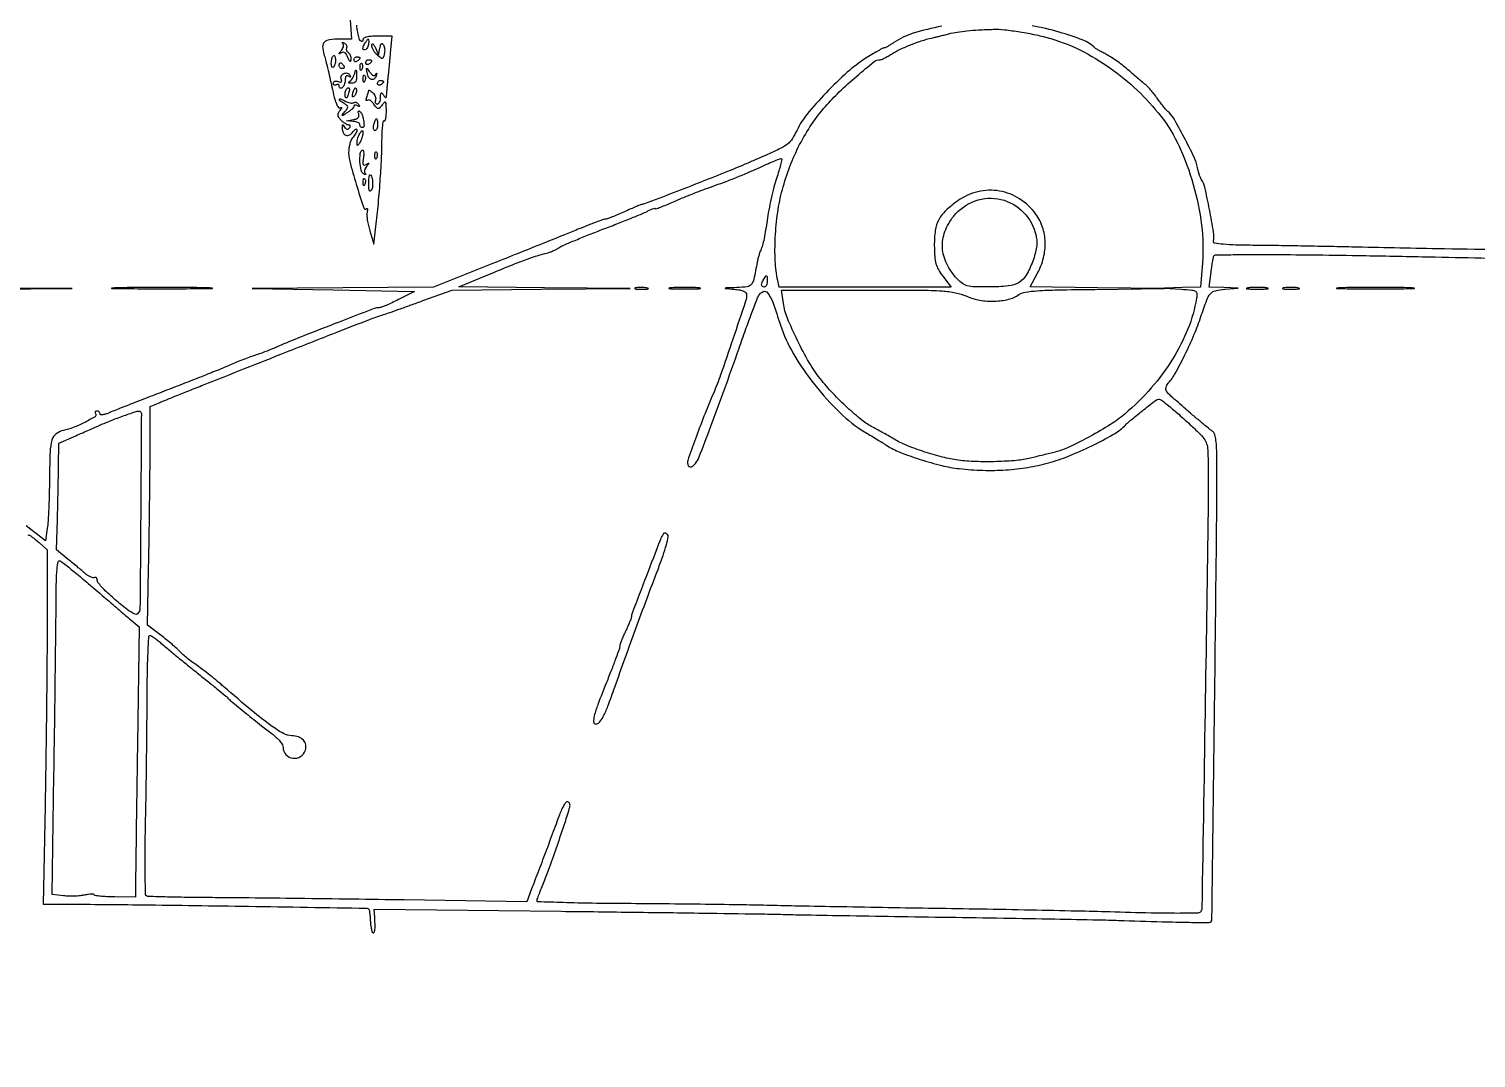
# Model space of a CAD drawing. Header units: millimetres. Extents: x 2712 to 3553, y 1367 to 1961.
# Drawn here: x 2972.2 to 3042.1, y 1588.8 to 1638.5 of the extents above; entities that cross this region are included whole.
import ezdxf

# ---------------------------------------------------------------- set-up
doc = ezdxf.new("R2010")
doc.units = ezdxf.units.MM

msp = doc.modelspace()

# ---------------------------------------------------------------- linework, layer by layer
for points in [[(3072.845, 1603.793, -0.000001), (3072.833, 1602.737, -0.000002), (3072.819, 1601.516, -0.000002), (3072.803, 1600.107, 0.00321)], [(2972.176, 1614.085, 0.128587), (2972.226, 1614.069, -0.136756), (2972.277, 1614.052, -0.00929), (2972.404, 1613.963, -0.012757), (2972.552, 1613.848, -0.009198), (2972.711, 1613.713), (2973.111, 1613.36), (2973.103, 1609.549, -0.0016), (2973.093, 1607.751, -0.000788), (2973.07, 1605.464, -0.000781), (2973.038, 1603.09, -0.001139), (2973.003, 1600.998), (2972.91, 1596.259), (2974.036, 1596.255, -0.002174), (2977.691, 1596.225, -0.000813), (2982.82, 1596.153, -0.000029), (2988.529, 1596.062, -0.185744), (2988.621, 1596.025, -0.156428), (2988.647, 1595.979, -0.012386), (2988.672, 1595.838, -0.015861), (2988.693, 1595.665, -0.011464), (2988.705, 1595.471, 0.016792), (2988.72, 1595.274, 0.020966), (2988.747, 1595.093, 0.01973), (2988.782, 1594.946, 0.129384), (2988.82, 1594.881, 0.436642), (2988.882, 1594.883, 0.145208), (2988.923, 1594.977, 0.040668), (2988.935, 1595.211, 0.009471), (2988.916, 1595.604), (2988.888, 1596.017), (2997.915, 1595.912, -0.000249), (3001.487, 1595.869, -0.000326), (3004.751, 1595.826, -0.000239), (3007.487, 1595.786, -0.003072), (3008.51, 1595.765, 0.002221), (3009.466, 1595.743, 0.000277), (3011.542, 1595.706, 0.000327), (3014.008, 1595.666, 0.000271), (3016.633, 1595.626, -0.000423), (3019.263, 1595.584, -0.000504), (3021.744, 1595.541, -0.000435), (3023.837, 1595.501, -0.003273), (3024.827, 1595.474, 0.001015), (3026.931, 1595.408, 0.003874), (3028.243, 1595.38, 0.001417), (3029.197, 1595.37, 0.214969), (3029.295, 1595.413, 0.181896), (3029.335, 1595.514, 0.000011), (3029.46, 1605.795, 0.000281), (3029.566, 1614.987, 0.005172), (3029.568, 1617.905, 0.011362), (3029.552, 1618.381, 0.028457), (3029.513, 1618.726, 0.037319), (3029.454, 1618.965, 0.176573), (3029.368, 1619.074, -0.032837), (3029.248, 1619.16, -0.002061), (3028.91, 1619.438, -0.003033), (3028.51, 1619.774, -0.002247), (3028.072, 1620.15, -0.003723), (3027.353, 1620.784, -0.061941), (3027.143, 1621.023, -0.220597), (3027.115, 1621.201, -0.112778), (3027.225, 1621.404, 0.055129), (3027.56, 1621.88, 0.01179), (3028.027, 1622.778, 0.013005), (3028.479, 1623.764, 0.021519), (3028.802, 1624.62, -0.008663), (3029.082, 1625.423, -0.092212), (3029.258, 1625.719, -0.154744), (3029.497, 1625.863, -0.037167), (3029.96, 1625.939), (3030.599, 1625.995), (3029.902, 1626.02), (3029.206, 1626.045), (3029.292, 1626.777, -0.006653), (3029.33, 1627.061, -0.0097), (3029.371, 1627.311, -0.00569), (3029.412, 1627.519, -0.145857), (3029.439, 1627.569, -0.193526), (3029.496, 1627.593, -0.000685), (3030.25, 1627.608, -0.003482), (3031.108, 1627.617, -0.002161), (3032.116, 1627.617, -0.001772), (3034.131, 1627.601, -0.001282), (3036.377, 1627.569, -0.000799), (3039.476, 1627.512, -0.000197), (3044.566, 1627.408, 0.002853)], [(2987.954, 1639.719, 0.000036), (2987.822, 1641.276, 0.000046), (2987.665, 1643.131, 0.000036)], [(2987.703, 1639.405), (2987.8, 1638.016), (2987.253, 1638.014, 0.029039), (2986.739, 1637.982, 0.157911), (2986.488, 1637.866, 0.222134), (2986.401, 1637.652, 0.062153), (2986.465, 1637.285, -0.011912), (2986.538, 1637.029, -0.003274), (2986.639, 1636.621, -0.003307), (2986.748, 1636.158, -0.003448), (2986.85, 1635.699, 0.00964), (2986.966, 1635.202, 0.03279), (2987.069, 1634.886, 0.05873), (2987.164, 1634.712, 0.392436), (2987.252, 1634.693, -0.053715), (2987.309, 1634.72, -0.55662), (2987.325, 1634.706, -0.1241), (2987.306, 1634.66, -0.012856), (2987.235, 1634.567, 0.046819), (2987.15, 1634.439, 0.149594), (2987.13, 1634.34, 0.136007), (2987.168, 1634.241, 0.036097), (2987.28, 1634.112, 0.027912), (2987.378, 1634.024, 0.029847), (2987.483, 1633.95, 0.031248), (2987.58, 1633.898, 0.107783), (2987.65, 1633.883, -0.137902), (2987.695, 1633.87, -0.191009), (2987.721, 1633.837, -0.139664), (2987.72, 1633.786, -0.066652), (2987.693, 1633.725, -0.079241), (2987.642, 1633.666, -0.218762), (2987.59, 1633.651, -0.167837), (2987.535, 1633.681, -0.045108), (2987.473, 1633.761, 0.018262), (2987.408, 1633.856, 0.336346), (2987.375, 1633.865, 0.291537), (2987.353, 1633.836, 0.015546), (2987.348, 1633.713, 0.108731), (2987.395, 1633.494, 0.205435), (2987.526, 1633.374, 0.209826), (2987.7, 1633.388, 0.112543), (2987.867, 1633.532, -0.026889), (2987.941, 1633.623, -0.084951), (2988.002, 1633.671, -0.271935), (2988.04, 1633.67, -0.255779), (2988.059, 1633.635, -0.08556), (2988.046, 1633.561, -0.035882), (2988.005, 1633.467, -0.034166), (2987.946, 1633.371, -0.037604), (2987.876, 1633.288, 0.079775), (2987.803, 1633.184, 0.031781), (2987.737, 1633.023, 0.030451), (2987.686, 1632.838, 0.033551), (2987.661, 1632.653, 0.081404), (2987.71, 1632.119, 0.010363), (2988.025, 1631.005, 0.005526), (2988.386, 1629.864, 0.558749), (2988.521, 1629.832, -0.284699), (2988.547, 1629.838, -0.282455), (2988.565, 1629.817, -0.073026), (2988.565, 1629.753, -0.022225), (2988.547, 1629.657, 0.07604), (2988.535, 1629.515, 0.01934), (2988.56, 1629.283, 0.019263), (2988.609, 1629.017, 0.018433), (2988.68, 1628.753), (2988.876, 1628.111), (2988.962, 1628.824, 0.006812), (2989.08, 1629.929, 0.00538), (2989.178, 1631.127, 0.005481), (2989.246, 1632.253, 0.011855), (2989.268, 1633.121, -0.00987), (2989.277, 1633.508, -0.018065), (2989.301, 1633.822, -0.014925), (2989.335, 1634.056, -0.530523), (2989.377, 1634.075, 0.450866), (2989.418, 1634.087, 0.054707), (2989.451, 1634.188, 0.036463), (2989.474, 1634.348, 0.018509), (2989.479, 1634.552, 0.006005), (2989.473, 1634.88, 0.145773), (2989.444, 1634.965, 0.472216), (2989.393, 1634.969, 0.029202), (2989.28, 1634.837, -0.021024), (2989.154, 1634.685, -0.235338), (2989.083, 1634.657, -0.205236), (2989.012, 1634.695, -0.015884), (2988.879, 1634.871, 0.042174), (2988.792, 1634.976, 0.06657), (2988.7, 1635.047, 0.093131), (2988.618, 1635.076, 0.226422), (2988.558, 1635.058, -0.170716), (2988.523, 1635.043, -0.389304), (2988.503, 1635.06, -0.099543), (2988.506, 1635.119, -0.023731), (2988.535, 1635.213, 0.0073), (2988.571, 1635.318, 0.008975), (2988.601, 1635.416, 0.007664), (2988.624, 1635.5, 0.062518), (2988.629, 1635.539, -0.500829), (2988.644, 1635.55, -0.063808), (2988.686, 1635.532, -0.035769), (2988.75, 1635.487, -0.016755), (2988.825, 1635.421, -0.061098), (2988.895, 1635.338, -0.059368), (2988.943, 1635.24, -0.064449), (2988.964, 1635.142, -0.112248), (2988.952, 1635.06, 0.079936), (2988.938, 1634.991, 0.128069), (2988.95, 1634.933, 0.151326), (2988.987, 1634.895, 0.127659), (2989.041, 1634.881, 0.192881), (2989.102, 1634.905, 0.086702), (2989.153, 1634.975, 0.066899), (2989.189, 1635.079, 0.047206), (2989.201, 1635.201, -0.011293), (2989.206, 1635.371, -0.220444), (2989.23, 1635.417, -0.409657), (2989.267, 1635.412, -0.023197), (2989.342, 1635.308, 0.018522), (2989.419, 1635.198, 0.350941), (2989.457, 1635.188, 0.262599), (2989.484, 1635.225, 0.012987), (2989.498, 1635.379, -0.00399), (2989.508, 1635.519, -0.001656), (2989.524, 1635.706, -0.001638), (2989.542, 1635.907, -0.002114), (2989.56, 1636.092, 0.000563), (2989.583, 1636.311, 0.000184), (2989.615, 1636.635, 0.000183), (2989.65, 1636.994, 0.000207), (2989.684, 1637.339), (2989.765, 1638.158), (2989.054, 1638.158, 0.016932), (2988.749, 1638.148, 0.042156), (2988.528, 1638.114, 0.06441), (2988.388, 1638.061, 0.276023), (2988.344, 1637.987, -0.064039), (2988.336, 1637.924, -0.266607), (2988.31, 1637.898, -0.226344), (2988.27, 1637.905, -0.049649), (2988.217, 1637.952, -0.132197), (2988.163, 1638.053, -0.011446), (2988.102, 1638.34, -0.014442), (2988.048, 1638.693, -0.010711)], [(3016.295, 1638.632, 0.030285), (3014.908, 1638.298, 0.076099), (3013.974, 1637.848, -0.010451), (3013.823, 1637.748, -0.013741), (3013.68, 1637.665, -0.011205), (3013.559, 1637.601, -0.115324), (3013.504, 1637.588, 0.126675), (3013.443, 1637.573, 0.003549), (3013.201, 1637.437, 0.007048), (3012.918, 1637.27, 0.004759), (3012.6, 1637.073, 0.041755), (3011.729, 1636.412, 0.019066), (3010.703, 1635.417, 0.018338), (3009.784, 1634.38, 0.062783), (3009.303, 1633.619, -0.031878), (3009.079, 1633.21, -0.081519), (3008.855, 1632.959, -0.056518), (3008.516, 1632.743, -0.009581), (3007.819, 1632.419, -0.001694), (3007.322, 1632.202, -0.001387), (3006.789, 1631.973, -0.0014), (3006.298, 1631.764, -0.003695), (3005.944, 1631.619, -0.002247), (3004.697, 1631.123, -0.001694), (3003.322, 1630.588, -0.000236), (3001.933, 1630.055, -0.09185), (3001.828, 1630.035, 0.096045), (3001.773, 1630.024, 0.002595), (3001.543, 1629.931, 0.005304), (3001.274, 1629.815, 0.003599), (3000.97, 1629.679, -0.006177), (3000.661, 1629.542, -0.008364), (3000.379, 1629.427, -0.005957), (3000.141, 1629.338, -0.08697), (3000.053, 1629.323, 0.085695), (2999.959, 1629.306, 0.002966), (2999.607, 1629.179, 0.005466), (2999.192, 1629.02, 0.003783), (2998.726, 1628.832, -0.001756), (2998.083, 1628.57, -0.000444), (2997.037, 1628.149, -0.000453), (2995.84, 1627.669, -0.000458), (2994.646, 1627.193), (2991.757, 1626.045), (2987.378, 1626.013), (2983, 1625.98), (2986.919, 1625.906), (2990.838, 1625.831), (2990.063, 1625.439, -0.008426), (2989.753, 1625.289, -0.010885), (2989.464, 1625.162, -0.008798), (2989.219, 1625.066, -0.089193), (2989.112, 1625.047, 0.091844), (2988.896, 1625.007, 0.000527), (2986.966, 1624.264, 0.002392), (2985.2, 1623.573, 0.009806), (2984.14, 1623.127, -0.009918), (2983.93, 1623.039, -0.004207), (2983.646, 1622.929, -0.004161), (2983.341, 1622.817, -0.005436), (2983.059, 1622.72, 0.008049), (2982.764, 1622.616, 0.004716), (2982.413, 1622.482, 0.004715), (2982.065, 1622.342, 0.007995), (2981.777, 1622.217, -0.009931), (2981.404, 1622.057, -0.001565), (2980.662, 1621.76, -0.001737), (2979.786, 1621.415, -0.001516), (2978.867, 1621.061, 0.000978), (2977.96, 1620.712, 0.001227), (2977.12, 1620.385, 0.000981), (2976.417, 1620.107, 0.009651), (2976.123, 1619.984, -0.023216), (2975.943, 1619.914, -0.046249), (2975.794, 1619.879, -0.07359), (2975.694, 1619.88, -0.36953), (2975.66, 1619.919, 0.106821), (2975.649, 1619.972, 0.099456), (2975.616, 1620.018, 0.095935), (2975.567, 1620.049, 0.091765), (2975.509, 1620.059, 0.110175), (2975.459, 1620.048, 0.182919), (2975.429, 1620.017, 0.160233), (2975.425, 1619.97, 0.08174), (2975.447, 1619.916, -0.420464), (2975.415, 1619.784, -0.015576), (2974.918, 1619.512, -0.024129), (2974.363, 1619.263, -0.043874), (2973.887, 1619.123, 0.121419), (2973.536, 1618.958, 0.151965), (2973.338, 1618.66, 0.062015), (2973.245, 1618.095, 0.007662), (2973.216, 1616.844, -0.004134), (2973.204, 1616.094, -0.004504), (2973.18, 1615.366, -0.004234), (2973.148, 1614.742, -0.022094), (2973.113, 1614.4), (2973.024, 1613.801), (2972.097, 1614.515, -0.004814)], [(3045.981, 1627.806, -0.00071), (3040.2, 1627.893, -0.001904), (3036.086, 1627.976, 0.000934), (3034.928, 1628.001, 0.000659), (3033.627, 1628.026, 0.000665), (3032.383, 1628.046, 0.001402), (3031.417, 1628.058, -0.004566), (3030.486, 1628.075, -0.015302), (3029.877, 1628.111, -0.014463), (3029.467, 1628.159, -0.418949), (3029.41, 1628.237, 0.081172), (3029.41, 1628.703, 0.00844), (3029.216, 1629.786, 0.007672), (3028.985, 1630.868, 0.097268), (3028.816, 1631.247, -0.061071), (3028.772, 1631.329, -0.015183), (3028.721, 1631.473, -0.015295), (3028.673, 1631.642, -0.014816), (3028.634, 1631.817, 0.065165), (3028.471, 1632.311, 0.009299), (3027.989, 1633.266, 0.007754), (3027.471, 1634.212, 0.095115), (3027.204, 1634.524, -0.043111), (3027.114, 1634.61, -0.00983), (3026.977, 1634.772, -0.0101), (3026.826, 1634.964, -0.009675), (3026.681, 1635.166, 0.013239), (3026.532, 1635.369, 0.01274), (3026.371, 1635.566, 0.01277), (3026.22, 1635.733, 0.044382), (3026.112, 1635.829, -0.014667), (3025.99, 1635.923, -0.003206), (3025.787, 1636.094, -0.003336), (3025.555, 1636.294, -0.003195), (3025.322, 1636.5, 0.015754), (3025.069, 1636.713, 0.011577), (3024.776, 1636.933, 0.011722), (3024.489, 1637.128, 0.025396), (3024.257, 1637.262, -0.005104), (3024.061, 1637.365, -0.006693), (3023.884, 1637.463, -0.005037), (3023.738, 1637.549, -0.061382), (3023.687, 1637.588, 0.104591), (3023.109, 1637.965, 0.02233), (3021.965, 1638.349, 0.023745), (3020.652, 1638.659, 0.02978)]]:
    msp.add_lwpolyline(points, format="xyb")
for points in [[(3008.596, 1630.748, -0.0267), (3008.957, 1631.864, -0.027902), (3009.43, 1632.919, -0.028534), (3010.007, 1633.893, -0.031128), (3010.675, 1634.764, -0.02276), (3011.342, 1635.464, -0.014092), (3012.184, 1636.226, -0.007917), (3013.016, 1636.914, -0.170525), (3013.312, 1637.018, 0.107266), (3013.385, 1637.034, 0.009828), (3013.553, 1637.115, 0.012345), (3013.751, 1637.221, 0.009363), (3013.964, 1637.347, -0.031584), (3014.357, 1637.557, -0.015479), (3014.88, 1637.776, -0.015401), (3015.433, 1637.968, -0.02399), (3015.92, 1638.095, 0.007082), (3016.006, 1638.115, 0.000929), (3016.188, 1638.159, 0.00108), (3016.404, 1638.212, 0.000904), (3016.633, 1638.27, -0.02181), (3017.037, 1638.353, -0.014748), (3017.505, 1638.415, -0.012019), (3018.068, 1638.459, -0.006275), (3018.771, 1638.488, -0.033504), (3019.319, 1638.466, -0.0135), (3020.063, 1638.367, -0.013386), (3020.852, 1638.218, -0.017723), (3021.561, 1638.039, -0.045636), (3022.993, 1637.474, -0.037085), (3024.409, 1636.625, -0.036028), (3025.725, 1635.546, -0.036789), (3026.863, 1634.296, -0.058697), (3027.75, 1632.841, -0.038486), (3028.431, 1630.997, -0.038005), (3028.83, 1629.035, -0.050933), (3028.872, 1627.221), (3028.779, 1626.045), (3027.908, 1626.018), (3027.036, 1625.991), (3027.845, 1625.94, -0.007263), (3028.366, 1625.899, -0.110092), (3028.537, 1625.844, -0.254558), (3028.603, 1625.735, -0.052951), (3028.588, 1625.504, -0.053254), (3028.173, 1624.03, -0.04341), (3027.433, 1622.567, -0.041091), (3026.403, 1621.175, -0.036948), (3025.125, 1619.917, -0.035785), (3024.436, 1619.412, -0.015188), (3023.448, 1618.832, -0.014646), (3022.45, 1618.325, -0.04975), (3021.763, 1618.08, 0.00025), (3021.501, 1618.015, 0.000137), (3021.179, 1617.935, 0.000137), (3020.853, 1617.854, 0.000219), (3020.574, 1617.784, -0.040449), (3019.905, 1617.673, -0.014174), (3018.931, 1617.619, -0.014466), (3017.915, 1617.621, -0.02599), (3017.085, 1617.689, -0.029037), (3016.331, 1617.836, -0.016102), (3015.431, 1618.098, -0.015913), (3014.579, 1618.406, -0.041511), (3013.996, 1618.696, 0.005311), (3013.766, 1618.832, 0.00302), (3013.486, 1618.992, 0.003015), (3013.201, 1619.15, 0.004976), (3012.958, 1619.279, -0.049537), (3012.431, 1619.623, -0.017253), (3011.744, 1620.216, -0.017093), (3011.036, 1620.917, -0.020427), (3010.42, 1621.627, -0.037379), (3009.889, 1622.403, -0.017753), (3009.32, 1623.473, -0.016997), (3008.843, 1624.541, -0.05932), (3008.644, 1625.268), (3008.549, 1625.902), (3012.679, 1625.902, -0.001441), (3015.234, 1625.895, -0.014244), (3016.307, 1625.858, -0.034824), (3016.956, 1625.772, -0.053675), (3017.494, 1625.6, 0.062989), (3018.124, 1625.411, 0.049), (3018.838, 1625.364, 0.050807), (3019.51, 1625.453, 0.094521), (3020.01, 1625.678, -0.114291), (3020.31, 1625.799, -0.021479), (3020.903, 1625.866, -0.012763), (3021.871, 1625.909, -0.002271), (3023.683, 1625.935), (3027.036, 1625.968), (3023.8, 1626.009), (3020.563, 1626.05), (3020.914, 1626.71, 0.06058), (3021.201, 1627.456, 0.068883), (3021.284, 1628.216, 0.072512), (3021.158, 1628.937, 0.079196), (3020.832, 1629.569, 0.092562), (3020.049, 1630.302, 0.099586), (3019.073, 1630.68, 0.100635), (3018.035, 1630.648, 0.09657), (3017.075, 1630.216, 0.033115), (3016.481, 1629.734, 0.084239), (3016.144, 1629.294, 0.087209), (3015.977, 1628.778, 0.037307), (3015.931, 1628.052, 0.014305), (3015.952, 1627.511, 0.050229), (3016.01, 1627.168, 0.063127), (3016.128, 1626.886, 0.032703), (3016.339, 1626.567), (3016.738, 1626.045), (3012.591, 1626.045), (3008.444, 1626.045), (3008.372, 1626.365, -0.044171), (3008.25, 1627.289, -0.023559), (3008.255, 1628.442, -0.022984), (3008.372, 1629.649, -0.029065)], [(2987.381, 1637.803, -0.047386), (2987.353, 1637.84, -0.530096), (2987.359, 1637.854, -0.156856), (2987.39, 1637.85, -0.016997), (2987.456, 1637.815, -0.067809), (2987.519, 1637.766, -0.08655), (2987.561, 1637.706, -0.103185), (2987.575, 1637.643, -0.144575), (2987.56, 1637.588, 0.117181), (2987.542, 1637.535, 0.100558), (2987.549, 1637.475, 0.092847), (2987.579, 1637.42, 0.08344), (2987.629, 1637.376, -0.102403), (2987.684, 1637.324, -0.054845), (2987.729, 1637.242, -0.051288), (2987.758, 1637.144, -0.055649), (2987.765, 1637.046, -0.039022), (2987.754, 1636.951, -0.5265), (2987.727, 1636.939, -0.147249), (2987.688, 1636.983, -0.010854), (2987.624, 1637.134, 0.042791), (2987.556, 1637.269, 0.100139), (2987.479, 1637.351, 0.148157), (2987.397, 1637.379, 0.143937), (2987.312, 1637.356, -0.013412), (2987.22, 1637.305, -0.558113), (2987.204, 1637.314, -0.172023), (2987.215, 1637.348, -0.005236), (2987.309, 1637.467, 0.052584), (2987.369, 1637.56, 0.065281), (2987.403, 1637.656, 0.07842), (2987.408, 1637.742, 0.15945)], [(2988.486, 1637.873, -0.010223), (2988.568, 1637.994, -0.295079), (2988.601, 1638.007, -0.343021), (2988.622, 1637.982, -0.012098), (2988.627, 1637.846, -0.053738), (2988.617, 1637.748, -0.049393), (2988.586, 1637.65, -0.052761), (2988.541, 1637.568, -0.101161), (2988.486, 1637.517, -0.175918), (2988.395, 1637.498, -0.372932), (2988.351, 1637.549, -0.110887), (2988.382, 1637.685, -0.03301)], [(2988.948, 1637.588), (2989.106, 1637.232), (2989.165, 1637.576, -0.021604), (2989.198, 1637.727, -0.139715), (2989.238, 1637.793, -0.36125), (2989.283, 1637.796, -0.097399), (2989.337, 1637.738, -0.076676), (2989.375, 1637.649, -0.039919), (2989.395, 1637.529, -0.038511), (2989.396, 1637.401, -0.047457), (2989.377, 1637.282, -0.024456), (2989.327, 1637.121, -0.287276), (2989.277, 1637.082, -0.198665), (2989.207, 1637.104, -0.01234), (2989.038, 1637.249, -0.043359), (2988.937, 1637.358, -0.039784), (2988.853, 1637.486, -0.042173), (2988.796, 1637.613, -0.093768), (2988.78, 1637.717, -0.108935), (2988.797, 1637.78, -0.468949), (2988.83, 1637.787, -0.107386), (2988.88, 1637.728, -0.01702)], [(2986.933, 1637.222, -0.375074), (2986.961, 1637.224, -0.12891), (2986.987, 1637.19, -0.05802), (2987.01, 1637.116, -0.025264), (2987.022, 1637.015, -0.046405), (2987.02, 1636.903, -0.048779), (2986.998, 1636.796, -0.053963), (2986.959, 1636.708, -0.12472), (2986.909, 1636.656, -0.503505), (2986.84, 1636.684, -0.075141), (2986.821, 1636.858, -0.051019), (2986.854, 1637.083, -0.135846)], [(2987.267, 1636.876, -0.151918), (2987.297, 1636.866, -0.038439), (2987.337, 1636.834, -0.035638), (2987.379, 1636.788, -0.029505), (2987.418, 1636.733, -0.082592), (2987.44, 1636.679, -0.161196), (2987.435, 1636.633, -0.182303), (2987.405, 1636.602, -0.108972), (2987.355, 1636.591, -0.093332), (2987.297, 1636.602, -0.09642), (2987.248, 1636.633, -0.099167), (2987.215, 1636.679, -0.105053), (2987.204, 1636.733, -0.042167), (2987.208, 1636.788, -0.061769), (2987.222, 1636.834, -0.081139), (2987.243, 1636.865, -0.210953)], [(2988.059, 1637.161, -0.042167), (2988.113, 1637.156, -0.061769), (2988.16, 1637.142, -0.081139), (2988.191, 1637.122, -0.210953), (2988.201, 1637.098, -0.151918), (2988.192, 1637.068, -0.038439), (2988.16, 1637.028, -0.035638), (2988.113, 1636.985, -0.029505), (2988.059, 1636.947, -0.082592), (2988.004, 1636.925, -0.161196), (2987.958, 1636.929, -0.182303), (2987.928, 1636.959, -0.108972), (2987.916, 1637.01, -0.093332), (2987.927, 1637.068, -0.09642), (2987.958, 1637.117, -0.099167), (2988.005, 1637.149, -0.105053)], [(2988.287, 1636.837, -0.126455), (2988.315, 1636.791, -0.060344), (2988.326, 1636.721, -0.05415), (2988.321, 1636.642, -0.051402), (2988.299, 1636.564, -0.054073), (2988.267, 1636.505, -0.470617), (2988.241, 1636.502, -0.168741), (2988.221, 1636.544, -0.018894), (2988.213, 1636.65, -0.028489), (2988.214, 1636.749, -0.077125), (2988.23, 1636.818, -0.208169), (2988.256, 1636.844, -0.296942)], [(2988.629, 1637.018, -0.042167), (2988.683, 1637.014, -0.061769), (2988.73, 1637, -0.081139), (2988.761, 1636.98, -0.210953), (2988.771, 1636.956, -0.151918), (2988.762, 1636.925, -0.038439), (2988.73, 1636.885, -0.035638), (2988.683, 1636.843, -0.029505), (2988.629, 1636.805, -0.082592), (2988.574, 1636.782, -0.161196), (2988.528, 1636.787, -0.182303), (2988.498, 1636.817, -0.108972), (2988.486, 1636.867, -0.093332), (2988.497, 1636.925, -0.09642), (2988.528, 1636.974, -0.099167), (2988.575, 1637.007, -0.105053)], [(2987.148, 1635.963, 0.038324), (2987.251, 1635.933, 0.21953), (2987.305, 1635.945, 0.273297), (2987.323, 1635.99, 0.054768), (2987.3, 1636.079, -0.202903), (2987.305, 1636.236, -0.175321), (2987.423, 1636.354, -0.171737), (2987.59, 1636.372, -0.197288), (2987.72, 1636.278, -0.033384), (2987.752, 1636.217, -0.333325), (2987.746, 1636.19, -0.293058), (2987.717, 1636.186, -0.029304), (2987.653, 1636.221, 0.125501), (2987.585, 1636.242, 0.22719), (2987.532, 1636.22, 0.139681), (2987.499, 1636.152, 0.044093), (2987.489, 1636.038, -0.045566), (2987.478, 1635.922, -0.045713), (2987.447, 1635.81, -0.049743), (2987.401, 1635.719, -0.113876), (2987.346, 1635.664, -0.088621), (2987.292, 1635.643, -0.167455), (2987.246, 1635.649, -0.177706), (2987.215, 1635.682, -0.101261), (2987.204, 1635.736, 0.101261), (2987.193, 1635.79, 0.177706), (2987.162, 1635.822, 0.167455), (2987.116, 1635.829, 0.088621), (2987.061, 1635.807, -0.093667), (2987.007, 1635.786, -0.171987), (2986.961, 1635.794, -0.173661), (2986.93, 1635.828, -0.095723), (2986.919, 1635.885, -0.154731), (2986.937, 1635.942, -0.158586), (2986.985, 1635.978, -0.113832), (2987.059, 1635.986, -0.060241)], [(2987.955, 1636.377, -0.012082), (2987.992, 1636.514, -0.599795), (2988.014, 1636.518, -0.157827), (2988.032, 1636.473, -0.004766), (2988.042, 1636.27, -0.035092), (2988.037, 1636.085, -0.110555), (2987.999, 1635.968, -0.160284), (2987.924, 1635.903, -0.101656), (2987.809, 1635.88, -0.027028), (2987.709, 1635.887, -0.194031), (2987.668, 1635.909, -0.374523), (2987.669, 1635.943, -0.062581), (2987.722, 1635.987, 0.078969), (2987.789, 1636.048, 0.035575), (2987.857, 1636.145, 0.034086), (2987.915, 1636.26, 0.039387)], [(2988.43, 1636.267, -0.126455), (2988.458, 1636.221, -0.060344), (2988.469, 1636.151, -0.05415), (2988.463, 1636.072, -0.051402), (2988.441, 1635.994, -0.054073), (2988.41, 1635.935, -0.470617), (2988.384, 1635.932, -0.168741), (2988.364, 1635.974, -0.018894), (2988.355, 1636.08, -0.028489), (2988.357, 1636.179, -0.077125), (2988.373, 1636.248, -0.208169), (2988.399, 1636.274, -0.296942)], [(2988.69, 1636.405, 0.037524), (2988.776, 1636.308, 0.101917), (2988.853, 1636.259, 0.188515), (2988.915, 1636.26, 0.186429), (2988.96, 1636.302, -0.012881), (2988.991, 1636.36, -0.394078), (2989.005, 1636.365, -0.331785), (2989.013, 1636.35, -0.011641), (2989.001, 1636.283, -0.124789), (2988.927, 1636.126, -0.210994), (2988.8, 1636.062, -0.216288), (2988.669, 1636.114, -0.129246), (2988.586, 1636.262, -0.002337), (2988.514, 1636.548, -0.222121), (2988.522, 1636.588, -0.496945), (2988.548, 1636.589, -0.004501)], [(2987.618, 1635.656, -0.236417), (2987.66, 1635.66, -0.238295), (2987.687, 1635.629, -0.095442), (2987.693, 1635.555, -0.033809), (2987.673, 1635.451, -0.020231), (2987.608, 1635.24, -0.209047), (2987.548, 1635.176, -0.493596), (2987.501, 1635.202, -0.036651), (2987.489, 1635.371, -0.056553), (2987.498, 1635.456, -0.049897), (2987.527, 1635.54, -0.052741), (2987.569, 1635.611, -0.095554)], [(2988.029, 1635.613, -0.085105), (2988.041, 1635.53, -0.059552), (2988.028, 1635.436, -0.058506), (2987.993, 1635.347, -0.0741), (2987.94, 1635.275, -0.069225), (2987.878, 1635.228, -0.470166), (2987.846, 1635.24, -0.131195), (2987.842, 1635.308, -0.013933), (2987.878, 1635.462, -0.02593), (2987.917, 1635.585, -0.106885), (2987.959, 1635.65, -0.353106), (2987.997, 1635.654, -0.170804)], [(2989.199, 1636.021, -0.042167), (2989.254, 1636.016, -0.061769), (2989.3, 1636.002, -0.081139), (2989.331, 1635.982, -0.210953), (2989.342, 1635.958, -0.151918), (2989.332, 1635.928, -0.038439), (2989.3, 1635.888, -0.035638), (2989.254, 1635.845, -0.029505), (2989.199, 1635.807, -0.082592), (2989.145, 1635.785, -0.161196), (2989.098, 1635.789, -0.182303), (2989.068, 1635.819, -0.108972), (2989.056, 1635.87, -0.093332), (2989.067, 1635.927, -0.09642), (2989.098, 1635.976, -0.099167), (2989.145, 1636.009, -0.105053)], [(2987.492, 1635.022, 0.037211), (2987.612, 1634.969, 0.041875), (2987.733, 1634.936, 0.046228), (2987.84, 1634.927, 0.136848), (2987.909, 1634.948, -0.127774), (2987.967, 1634.965, -0.100746), (2988.031, 1634.955, -0.0894), (2988.093, 1634.919, -0.076191), (2988.142, 1634.861, -0.02762), (2988.179, 1634.794, -0.309012), (2988.174, 1634.765, -0.323892), (2988.147, 1634.76, -0.028948), (2988.081, 1634.796, 0.050902), (2988.018, 1634.826, 0.110646), (2987.965, 1634.833, 0.185711), (2987.93, 1634.816, 0.188607), (2987.916, 1634.781, -0.167344), (2987.897, 1634.723, -0.032249), (2987.822, 1634.64, -0.031109), (2987.718, 1634.549, -0.024313), (2987.596, 1634.464, -0.00204), (2987.385, 1634.334, -0.247113), (2987.354, 1634.332, -0.491845), (2987.349, 1634.353, -0.003237), (2987.482, 1634.515, 0.024535), (2987.591, 1634.662, 0.172849), (2987.613, 1634.746, 0.207823), (2987.574, 1634.817, 0.037264), (2987.446, 1634.902, -0.019237), (2987.232, 1635.032, -0.349377), (2987.209, 1635.104, -0.429122), (2987.27, 1635.129, -0.019987)], [(2988.143, 1634.401, -0.036885), (2988.12, 1634.476, -0.134136), (2988.122, 1634.526, -0.315706), (2988.146, 1634.544, -0.147745), (2988.186, 1634.534, -0.171893), (2988.299, 1634.393, -0.041001), (2988.376, 1634.098, -0.042687), (2988.4, 1633.817, -0.414726), (2988.324, 1633.741, -0.11535), (2988.277, 1633.751, -0.100434), (2988.237, 1633.782, -0.093418), (2988.211, 1633.829, -0.084813), (2988.201, 1633.883, 0.202329), (2988.178, 1633.939, 0.076309), (2988.107, 1633.989, 0.059684), (2988.003, 1634.027, 0.042203), (2987.881, 1634.045), (2987.56, 1634.064), (2987.892, 1634.128, 0.045105), (2988.033, 1634.168, 0.115183), (2988.12, 1634.227, 0.161633), (2988.155, 1634.306, 0.11776)], [(2989.002, 1634.168, -0.326917), (2989.023, 1634.152, -0.029396), (2989.04, 1634.084, -0.029316), (2989.053, 1633.992, -0.018041), (2989.056, 1633.883, -0.043375), (2989.047, 1633.774, -0.063112), (2989.019, 1633.682, -0.082769), (2988.977, 1633.619, -0.206609), (2988.927, 1633.598, -0.24384), (2988.884, 1633.62, -0.106581), (2988.858, 1633.682, -0.070464), (2988.853, 1633.774, -0.040966), (2988.873, 1633.883, -0.016817), (2988.905, 1633.992, -0.025621), (2988.941, 1634.084, -0.023188), (2988.977, 1634.153, -0.269386)], [(2988.201, 1633.456, -0.007261), (2988.286, 1633.582, -0.246842), (2988.317, 1633.598, -0.399741), (2988.336, 1633.579, -0.012417), (2988.34, 1633.456, -0.050718), (2988.33, 1633.358, -0.027466), (2988.299, 1633.242, -0.027073), (2988.254, 1633.125, -0.038252), (2988.201, 1633.028, -0.007261), (2988.117, 1632.902, -0.246842), (2988.086, 1632.885, -0.399741), (2988.066, 1632.904, -0.012417), (2988.063, 1633.028, -0.050718), (2988.073, 1633.125, -0.027466), (2988.104, 1633.242, -0.027073), (2988.148, 1633.358, -0.038252)], [(2988.318, 1632.656, -0.416828), (2988.357, 1632.646, -0.101353), (2988.382, 1632.577, -0.049302), (2988.387, 1632.452, -0.02233), (2988.37, 1632.288, 0.014387), (2988.344, 1632.062, 0.120496), (2988.359, 1631.962, 0.346106), (2988.41, 1631.933, 0.097489), (2988.503, 1631.966, -0.009024), (2988.61, 1632.028, -0.506509), (2988.628, 1632.02, -0.219068), (2988.621, 1631.989, -0.004813), (2988.523, 1631.866, 0.052584), (2988.463, 1631.774, 0.065281), (2988.429, 1631.678, 0.07842), (2988.425, 1631.592, 0.15945), (2988.452, 1631.531, -0.045405), (2988.481, 1631.493, -0.524814), (2988.474, 1631.479, -0.16288), (2988.444, 1631.483, -0.01713), (2988.38, 1631.517, -0.21454), (2988.257, 1631.686, -0.037361), (2988.206, 1632.086, -0.036973), (2988.214, 1632.488, -0.23501)], [(2989, 1632.562, -0.126455), (2989.028, 1632.515, -0.060344), (2989.039, 1632.446, -0.05415), (2989.034, 1632.367, -0.051402), (2989.011, 1632.289, -0.054073), (2988.98, 1632.229, -0.470617), (2988.954, 1632.227, -0.168741), (2988.934, 1632.268, -0.018894), (2988.925, 1632.375, -0.028489), (2988.927, 1632.474, -0.077125), (2988.943, 1632.542, -0.208169), (2988.969, 1632.568, -0.296942)], [(2977.931, 1606.271, -0.003814), (2977.943, 1607.405, -0.006353), (2977.973, 1608.359, -0.001617), (2978.012, 1609.182, -0.399519), (2978.061, 1609.228, -0.136286), (2978.129, 1609.209, -0.015121), (2978.267, 1609.12, -0.017526), (2978.428, 1609.001, -0.013346), (2978.595, 1608.861, 0.008148), (2978.835, 1608.655, 0.001502), (2979.285, 1608.283, 0.001612), (2979.814, 1607.852, 0.001468), (2980.363, 1607.41, -0.00102), (2980.887, 1606.989, -0.001554), (2981.34, 1606.621, -0.000543), (2981.73, 1606.302, -0.040945), (2981.788, 1606.245, 0.040831), (2981.961, 1606.078, 0.001322), (2982.711, 1605.465, 0.002806), (2983.449, 1604.872, 0.008434), (2983.962, 1604.479, -0.028917), (2984.166, 1604.308, -0.033549), (2984.339, 1604.123, -0.035708), (2984.461, 1603.949, -0.136011), (2984.496, 1603.823, 0.184654), (2984.629, 1603.475, 0.179905), (2984.962, 1603.3, 0.17471), (2985.336, 1603.382, 0.176812), (2985.569, 1603.684, 0.123904), (2985.586, 1603.951, 0.141958), (2985.471, 1604.178, 0.123707), (2985.236, 1604.33, 0.082344), (2984.919, 1604.383, -0.129596), (2984.515, 1604.489, -0.027489), (2983.896, 1604.886, -0.01832), (2983.012, 1605.575, -0.004691), (2981.635, 1606.754, 0.007488), (2981.331, 1607.011, 0.004995), (2980.976, 1607.297, 0.00503), (2980.626, 1607.567, 0.009827), (2980.341, 1607.774, -0.009798), (2980.087, 1607.959, -0.009307), (2979.836, 1608.156, -0.009295), (2979.621, 1608.338, -0.032173), (2979.492, 1608.467, 0.028455), (2979.361, 1608.6, 0.007381), (2979.135, 1608.799, 0.007483), (2978.871, 1609.018, 0.00757), (2978.601, 1609.228), (2977.941, 1609.727), (2978.001, 1612.435, 0.001348), (2978.025, 1613.658, 0.000823), (2978.046, 1615.101, 0.000825), (2978.063, 1616.531, 0.001466), (2978.072, 1617.709), (2978.083, 1620.275), (2978.475, 1620.445, -0.006134), (2978.719, 1620.548, -0.000694), (2979.275, 1620.774, -0.00084), (2979.937, 1621.04, -0.000683), (2980.648, 1621.323, -0.000246), (2984.628, 1622.899, -0.001004), (2987.049, 1623.851, -0.001051), (2988.672, 1624.482, -0.014345), (2989.27, 1624.693, 0.005597), (2989.579, 1624.796, 0.001361), (2990.086, 1624.973, 0.001395), (2990.666, 1625.179, 0.001389), (2991.246, 1625.389), (2992.651, 1625.902), (2996.946, 1625.936), (3001.241, 1625.969), (2997.109, 1626.011), (2992.976, 1626.053), (2994.543, 1626.702, -0.002571), (2995.575, 1627.124, -0.007923), (2996.279, 1627.394, -0.011558), (2996.803, 1627.572, -0.022101), (2997.233, 1627.687, 0.034993), (2997.357, 1627.723, 0.016695), (2997.511, 1627.786, 0.016459), (2997.668, 1627.863, 0.022486), (2997.803, 1627.943, -0.041624), (2998.006, 1628.053, -0.003709), (2998.54, 1628.282, -0.004818), (2999.183, 1628.544, -0.003739), (2999.888, 1628.818, 0.002399), (3000.598, 1629.092, 0.002926), (3001.261, 1629.356, 0.002455), (3001.815, 1629.583, 0.020583), (3002.061, 1629.698, -0.012513), (3002.211, 1629.771, -0.022929), (3002.338, 1629.821, -0.02242), (3002.433, 1629.85, -0.488002), (3002.453, 1629.834, 0.517367), (3002.476, 1629.818, 0.004412), (3002.714, 1629.904, 0.01006), (3003.002, 1630.018, 0.005796), (3003.343, 1630.166, -0.00786), (3003.766, 1630.347, -0.003889), (3004.307, 1630.563, -0.003858), (3004.873, 1630.78, -0.005635), (3005.374, 1630.961, 0.007476), (3005.883, 1631.146, 0.004705), (3006.473, 1631.378, 0.004723), (3007.048, 1631.617, 0.008632), (3007.512, 1631.824, -0.005628), (3007.898, 1631.999, -0.009056), (3008.231, 1632.139, -0.003454), (3008.516, 1632.25, -0.293784), (3008.56, 1632.241, -0.263448), (3008.572, 1632.197, -0.004272), (3008.508, 1631.941, -0.009893), (3008.423, 1631.64, -0.006249), (3008.312, 1631.291, 0.016606), (3008.187, 1630.865, 0.008411), (3008.056, 1630.322, 0.008344), (3007.94, 1629.756, 0.012315), (3007.858, 1629.255, -0.007284), (3007.789, 1628.803, -0.009031), (3007.711, 1628.385, -0.007629), (3007.635, 1628.037, -0.064785), (3007.578, 1627.888, 0.034537), (3007.525, 1627.77, 0.013693), (3007.469, 1627.603, 0.013475), (3007.417, 1627.418, 0.016465), (3007.38, 1627.243, -0.006804), (3007.219, 1626.419, -0.118377), (3007.103, 1626.174, -0.193291), (3006.903, 1626.061, -0.023995), (3006.396, 1626.02, 0.000365), (3005.879, 1626.002, 0.128019), (3005.842, 1625.991, 0.723237), (3005.844, 1625.979, 0.000655), (3006.265, 1625.94, -0.021228), (3006.54, 1625.904, -0.060412), (3006.725, 1625.848, -0.102021), (3006.832, 1625.771, -0.189221), (3006.871, 1625.673, -0.08046), (3006.822, 1625.37, -0.001026), (3006.203, 1623.523, -0.002932), (3005.613, 1621.808, -0.01693), (3005.266, 1620.914, 0.007125), (3004.865, 1619.941, 0.00521), (3004.447, 1618.849, 0.00217), (3004.063, 1617.799, 0.086886), (3004.02, 1617.558, 0.120724), (3004.055, 1617.418, 0.259796), (3004.145, 1617.359, 0.1828), (3004.272, 1617.396, 0.069187), (3004.405, 1617.53, 0.069025), (3004.579, 1617.843, 0.001955), (3005.129, 1619.283, 0.003827), (3005.773, 1621.026, 0.002333), (3006.507, 1623.094, -0.001891), (3006.82, 1623.977, -0.002618), (3007.108, 1624.766, -0.001633), (3007.355, 1625.427, -0.032551), (3007.444, 1625.624, -0.173067), (3007.667, 1625.825, -0.343274), (3007.883, 1625.766, -0.074392), (3008.129, 1625.309, -0.0087), (3008.503, 1624.208, 0.056848), (3009.125, 1622.828, 0.032593), (3010.161, 1621.322, 0.032634), (3011.38, 1619.969, 0.058914), (3012.561, 1619.062, -0.002423), (3012.825, 1618.902, -0.001632), (3013.125, 1618.718, -0.001644), (3013.415, 1618.538, -0.003265), (3013.642, 1618.394, 0.050291), (3014.263, 1618.076, 0.015758), (3015.25, 1617.726, 0.016283), (3016.292, 1617.431, 0.032824), (3017.132, 1617.279, 0.021217), (3018.272, 1617.199, 0.023065), (3019.383, 1617.219, 0.023936), (3020.446, 1617.339, 0.027519), (3021.444, 1617.558, 0.028817), (3022.409, 1617.885, 0.016562), (3023.53, 1618.384, 0.015339), (3024.553, 1618.92, 0.065017), (3025.105, 1619.333, -0.019137), (3025.49, 1619.681, -0.007442), (3026.047, 1620.132, -0.002545), (3026.633, 1620.588, -0.165545), (3026.753, 1620.629, -0.160779), (3026.897, 1620.582, -0.01006), (3027.257, 1620.304, -0.011897), (3027.727, 1619.906, -0.004879), (3028.347, 1619.345, -0.012384), (3028.769, 1618.937, -0.053302), (3028.986, 1618.663, -0.080553), (3029.094, 1618.41, -0.054562), (3029.135, 1618.098, -0.009481), (3029.149, 1615.225, -0.000513), (3029.011, 1606.154, -0.000034), (3028.846, 1596.052, -0.194654), (3028.774, 1595.883, -0.195422), (3028.625, 1595.82, -0.003081), (3027.688, 1595.813, -0.005828), (3026.394, 1595.827, -0.001693), (3024.4, 1595.878, 0.00159), (3022.807, 1595.919, 0.000606), (3020.586, 1595.967, 0.0006), (3018.174, 1596.012, 0.000736), (3015.92, 1596.049, -0.000435), (3013.708, 1596.084, -0.000394), (3011.422, 1596.124, -0.000394), (3009.375, 1596.162, -0.001263), (3008.011, 1596.193, 0.002173), (3006.702, 1596.22, 0.000833), (3004.882, 1596.246, 0.000825), (3002.907, 1596.268, 0.001014), (3001.063, 1596.282, -0.0024), (2999.41, 1596.298, -0.004001), (2998.019, 1596.33, -0.000644), (2996.796, 1596.37, -0.404411), (2996.752, 1596.415, -0.084392), (2996.765, 1596.489, -0.003726), (2996.853, 1596.737, -0.006209), (2996.965, 1597.029, -0.004387), (2997.097, 1597.354, 0.012235), (2997.356, 1598.023, 0.003233), (2997.737, 1599.104, 0.003332), (2998.106, 1600.2, 0.010364), (2998.335, 1600.945, 0.079348), (2998.345, 1601.024, 0.085043), (2998.329, 1601.1, 0.092442), (2998.29, 1601.162, 0.117535), (2998.234, 1601.199, 0.309104), (2998.159, 1601.18, 0.039736), (2998.053, 1601.04, 0.035249), (2997.94, 1600.832, 0.021833), (2997.836, 1600.575, -0.002749), (2997.714, 1600.235, -0.001021), (2997.538, 1599.759, -0.001012), (2997.345, 1599.24, -0.001223), (2997.161, 1598.753, 0.000095), (2996.977, 1598.271, 0.000082), (2996.785, 1597.765, 0.000083), (2996.61, 1597.306, 0.000241), (2996.49, 1596.989), (2996.253, 1596.364), (2990.339, 1596.458, 0.000489), (2987.84, 1596.495, 0.000425), (2985.22, 1596.529, 0.000427), (2982.849, 1596.556, 0.001257), (2981.218, 1596.569, -0.001817), (2979.981, 1596.58, -0.002874), (2978.92, 1596.6, -0.00069), (2977.993, 1596.624, -0.119996), (2977.898, 1596.65, -0.268043), (2977.852, 1596.725, -0.00127), (2977.837, 1597.664, -0.005298), (2977.834, 1598.743, -0.003268), (2977.852, 1600.013, 0.001262), (2977.879, 1601.492, 0.000803), (2977.904, 1603.213, 0.000807), (2977.922, 1604.901, 0.001499)], [(2988.43, 1631.279, -0.126455), (2988.458, 1631.233, -0.060344), (2988.469, 1631.163, -0.05415), (2988.463, 1631.084, -0.051402), (2988.441, 1631.006, -0.054073), (2988.41, 1630.947, -0.470617), (2988.384, 1630.944, -0.168741), (2988.364, 1630.986, -0.018894), (2988.355, 1631.092, -0.028489), (2988.357, 1631.191, -0.077125), (2988.373, 1631.26, -0.208169), (2988.399, 1631.286, -0.296942)], [(2988.684, 1631.46, -0.337609), (2988.767, 1631.397, -0.042433), (2988.81, 1631.16, -0.04392), (2988.813, 1630.9, -0.122602), (2988.756, 1630.728, -0.13804), (2988.704, 1630.681, -0.420841), (2988.663, 1630.695, -0.09353), (2988.638, 1630.794, -0.014259), (2988.631, 1630.997, -0.011072), (2988.634, 1631.175, -0.0183), (2988.646, 1631.324, -0.012678), (2988.662, 1631.442, -0.367104)], [(3016.865, 1629.467, -0.138138), (3017.901, 1630.205, -0.145462), (3019.147, 1630.275, -0.144637), (3020.235, 1629.652, -0.136178), (3020.841, 1628.523, -0.045565), (3020.876, 1628.253, -0.042268), (3020.864, 1627.973, -0.035788), (3020.8, 1627.66, -0.019516), (3020.68, 1627.287, -0.042938), (3020.369, 1626.621, -0.129306), (3020.02, 1626.268, -0.108072), (3019.503, 1626.097, -0.025269), (3018.586, 1626.048, -0.007451), (3017.865, 1626.057, -0.054679), (3017.524, 1626.104, -0.096153), (3017.287, 1626.215, -0.04692), (3017.035, 1626.437, -0.074173), (3016.528, 1627.168, -0.100858), (3016.325, 1627.942, -0.103125), (3016.442, 1628.721, -0.080643)], [(3007.726, 1626.472, -0.023197), (3007.8, 1626.576, -0.409657), (3007.837, 1626.581, -0.220444), (3007.861, 1626.536, -0.011293), (3007.866, 1626.365, -0.042523), (3007.857, 1626.243, -0.062416), (3007.826, 1626.139, -0.082215), (3007.78, 1626.069, -0.210568), (3007.726, 1626.045, -0.163584), (3007.631, 1626.077, -0.234725), (3007.592, 1626.155, -0.112355), (3007.622, 1626.287, -0.031558)], [(2978.653, 1625.966, 0.000829), (2980.212, 1625.968, 0.004156), (2981.084, 1625.978, 0.941008), (2981.085, 1625.993, 0.020416), (2980.826, 1626.009, 0.003141), (2979.837, 1626.022, 0.001844), (2978.653, 1626.027, 0.001844), (2977.469, 1626.022, 0.003141), (2976.48, 1626.009, 0.020416), (2976.221, 1625.993, 0.941008), (2976.222, 1625.978, 0.004156), (2977.094, 1625.968, 0.000829)], [(3001.811, 1625.938, 0.008901), (3002.015, 1625.943, 0.053901), (3002.119, 1625.958, 0.67161), (3002.122, 1625.98, 0.082665), (3002.059, 1626.003, 0.028254), (3001.918, 1626.022, 0.020511), (3001.759, 1626.028, 0.020826), (3001.607, 1626.021, 0.041951), (3001.489, 1626, 0.285845), (3001.467, 1625.977, 0.417468), (3001.482, 1625.955, 0.038992), (3001.606, 1625.941, 0.009782)], [(3003.878, 1625.954, 0.003282), (3004.363, 1625.957, 0.016391), (3004.635, 1625.969, 0.793398), (3004.638, 1625.988, 0.075495), (3004.555, 1626.007, 0.012378), (3004.247, 1626.024, 0.007295), (3003.878, 1626.029, 0.007295), (3003.509, 1626.024, 0.012378), (3003.201, 1626.007, 0.075495), (3003.118, 1625.988, 0.793398), (3003.121, 1625.969, 0.016391), (3003.393, 1625.957, 0.003282)], [(3031.526, 1625.948, 0.005179), (3031.858, 1625.951, 0.025693), (3032.044, 1625.965, 0.707215), (3032.048, 1625.984, 0.108536), (3031.989, 1626.005, 0.019375), (3031.778, 1626.023, 0.011494), (3031.526, 1626.029, 0.011494), (3031.273, 1626.023, 0.019375), (3031.062, 1626.005, 0.108536), (3031.003, 1625.984, 0.707215), (3031.007, 1625.965, 0.025693), (3031.194, 1625.951, 0.005179)], [(3033.165, 1625.943, 0.006817), (3033.419, 1625.947, 0.040183), (3033.552, 1625.962, 0.720633), (3033.555, 1625.982, 0.075924), (3033.483, 1626.005, 0.022548), (3033.309, 1626.023, 0.015659), (3033.111, 1626.029, 0.015827), (3032.921, 1626.022, 0.031163), (3032.771, 1626.003, 0.248898), (3032.743, 1625.981, 0.49082), (3032.755, 1625.96, 0.030832), (3032.908, 1625.946, 0.00738)], [(3037.226, 1625.964, 0.00112), (3038.427, 1625.966, 0.005617), (3039.1, 1625.977, 0.921279), (3039.1, 1625.992, 0.027484), (3038.901, 1626.009, 0.004245), (3038.138, 1626.023, 0.002492), (3037.226, 1626.027, 0.002492), (3036.314, 1626.023, 0.004245), (3035.552, 1626.009, 0.027484), (3035.352, 1625.992, 0.921279), (3035.353, 1625.977, 0.005617), (3036.025, 1625.966, 0.00112)], [(2973.653, 1617.395), (2973.665, 1618.507), (2974.484, 1618.867, 0.000192), (2974.819, 1619.014, 0.000204), (2975.147, 1619.159, 0.000194), (2975.429, 1619.283, 0.000941), (2975.589, 1619.354, -0.011331), (2976.111, 1619.573, -0.006723), (2976.742, 1619.811, -0.003466), (2977.356, 1620.029, -0.083628), (2977.535, 1620.059, -0.415853), (2977.651, 1619.943, -0.000304), (2977.622, 1615.228, -0.000432), (2977.586, 1610.556, -0.196694), (2977.469, 1610.276, -0.29658), (2977.35, 1610.251, -0.052755), (2977.137, 1610.36, -0.027684), (2976.808, 1610.602, -0.005534), (2976.251, 1611.072, -0.014203), (2975.97, 1611.328, -0.019381), (2975.733, 1611.576, -0.01652), (2975.555, 1611.791, -0.166222), (2975.518, 1611.9, 0.065275), (2975.509, 1611.969, 0.137438), (2975.481, 1612.015, 0.191321), (2975.441, 1612.032, 0.14122), (2975.394, 1612.019, -0.186034), (2975.326, 1612.006, -0.051627), (2975.221, 1612.037, -0.044634), (2975.099, 1612.1, -0.034131), (2974.979, 1612.188, 0.002262), (2974.829, 1612.314, 0.000739), (2974.608, 1612.498, 0.000737), (2974.361, 1612.701, 0.000832), (2974.124, 1612.896), (2973.559, 1613.357), (2973.6, 1614.82, 0.001099), (2973.617, 1615.461, 0.000783), (2973.633, 1616.18, 0.00079), (2973.646, 1616.865, 0.001686)], [(2999.585, 1604.953, 0.22131), (2999.764, 1605.036, 0.055554), (2999.948, 1605.312, 0.029174), (3000.172, 1605.814, 0.005855), (3000.508, 1606.736, -0.001808), (3001.006, 1608.138, -0.001741), (3001.52, 1609.555, -0.001724), (3002.05, 1610.983, -0.001686), (3002.593, 1612.417, 0.007594), (3002.838, 1613.088, 0.017712), (3002.996, 1613.599, 0.015786), (3003.086, 1613.981, 0.251728), (3003.049, 1614.104, 0.070671), (3002.992, 1614.148, 0.105415), (3002.931, 1614.166, 0.131319), (3002.878, 1614.156, 0.147122), (3002.84, 1614.122, 0.044797), (3002.708, 1613.853, 0.00058), (3002.033, 1612.099, 0.000338), (3001.343, 1610.295, 0.080461), (3001.308, 1610.123, -0.080462), (3001.293, 1610.053, -0.006391), (3001.224, 1609.877, -0.008533), (3001.133, 1609.668, -0.006435), (3001.028, 1609.442, 0.009689), (3000.922, 1609.212, 0.011661), (3000.832, 1608.991, 0.010395), (3000.764, 1608.803, 0.07352), (3000.747, 1608.708, -0.07853), (3000.726, 1608.593, -0.002237), (3000.556, 1608.123, -0.004493), (3000.347, 1607.571, -0.00307), (3000.101, 1606.948, 0.004473), (2999.69, 1605.899, 0.02777), (2999.515, 1605.348, 0.071366), (2999.482, 1605.053, 0.404933)], [(2973.535, 1610.618, -0.003023), (2973.549, 1611.813, -0.017579), (2973.582, 1612.442, -0.033332), (2973.636, 1612.786, -0.50804), (2973.73, 1612.827, -0.035761), (2973.954, 1612.672, -0.003607), (2974.458, 1612.264, -0.004127), (2975.092, 1611.734, -0.00233), (2975.852, 1611.081, 0.001099), (2976.171, 1610.806, 0.000875), (2976.515, 1610.511, 0.000884), (2976.835, 1610.239, 0.002229), (2977.069, 1610.043), (2977.547, 1609.646), (2977.463, 1603.986, 0.00014), (2977.43, 1601.755, 0.000188), (2977.402, 1599.734, 0.000128), (2977.38, 1598.039, 0.002015), (2977.375, 1597.461), (2977.37, 1596.595), (2976.373, 1596.605, -0.008638), (2975.99, 1596.616, -0.014299), (2975.668, 1596.64, -0.007934), (2975.408, 1596.671, -0.375258), (2975.375, 1596.708, 0.382013), (2975.349, 1596.737, 0.033942), (2975.239, 1596.742, 0.030876), (2975.09, 1596.729, 0.01782), (2974.912, 1596.696, -0.029844), (2974.695, 1596.661, -0.015758), (2974.423, 1596.642, -0.015626), (2974.142, 1596.64, -0.023239), (2973.897, 1596.657), (2973.344, 1596.722), (2973.433, 1602.512, 0.000337), (2973.468, 1604.899, 0.000339), (2973.499, 1607.281, 0.00033), (2973.524, 1609.359, 0.001359)]]:
    msp.add_lwpolyline(points, format="xyb", close=True)
msp.add_lwpolyline([(2966.254, 1625.904), (2974.306, 1625.977), (2966.173, 1626.011)])

doc.saveas('drawing.dxf')
